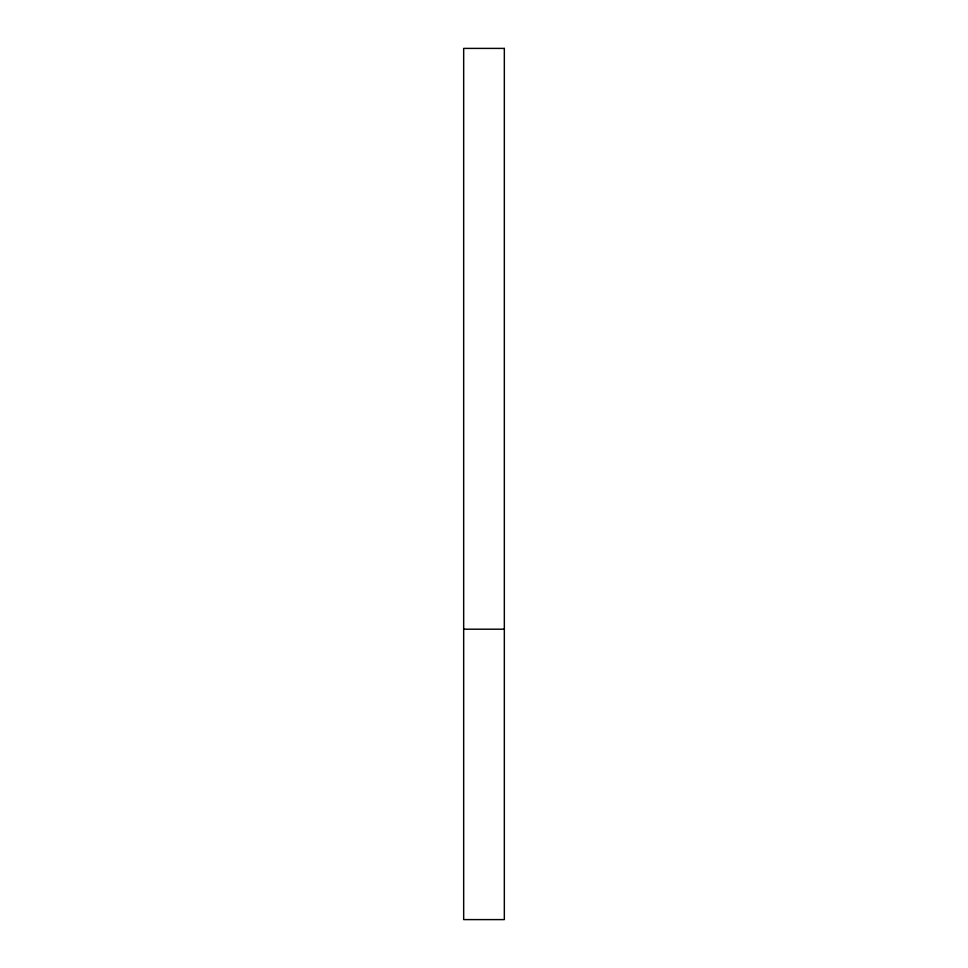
<?xml version="1.0" encoding="UTF-8"?>
<svg xmlns="http://www.w3.org/2000/svg" width="968" height="968" viewBox="0 0 968 968"><rect width="100%" height="100%" fill="white"/><g stroke="black" fill="none" stroke-linecap="round" stroke-linejoin="round"><path stroke-width="1.45" d="M463.672 629.2L504.328 629.2M504.328 48.4L463.672 48.4L463.672 919.6L504.328 919.6L504.328 48.4"/></g></svg>
